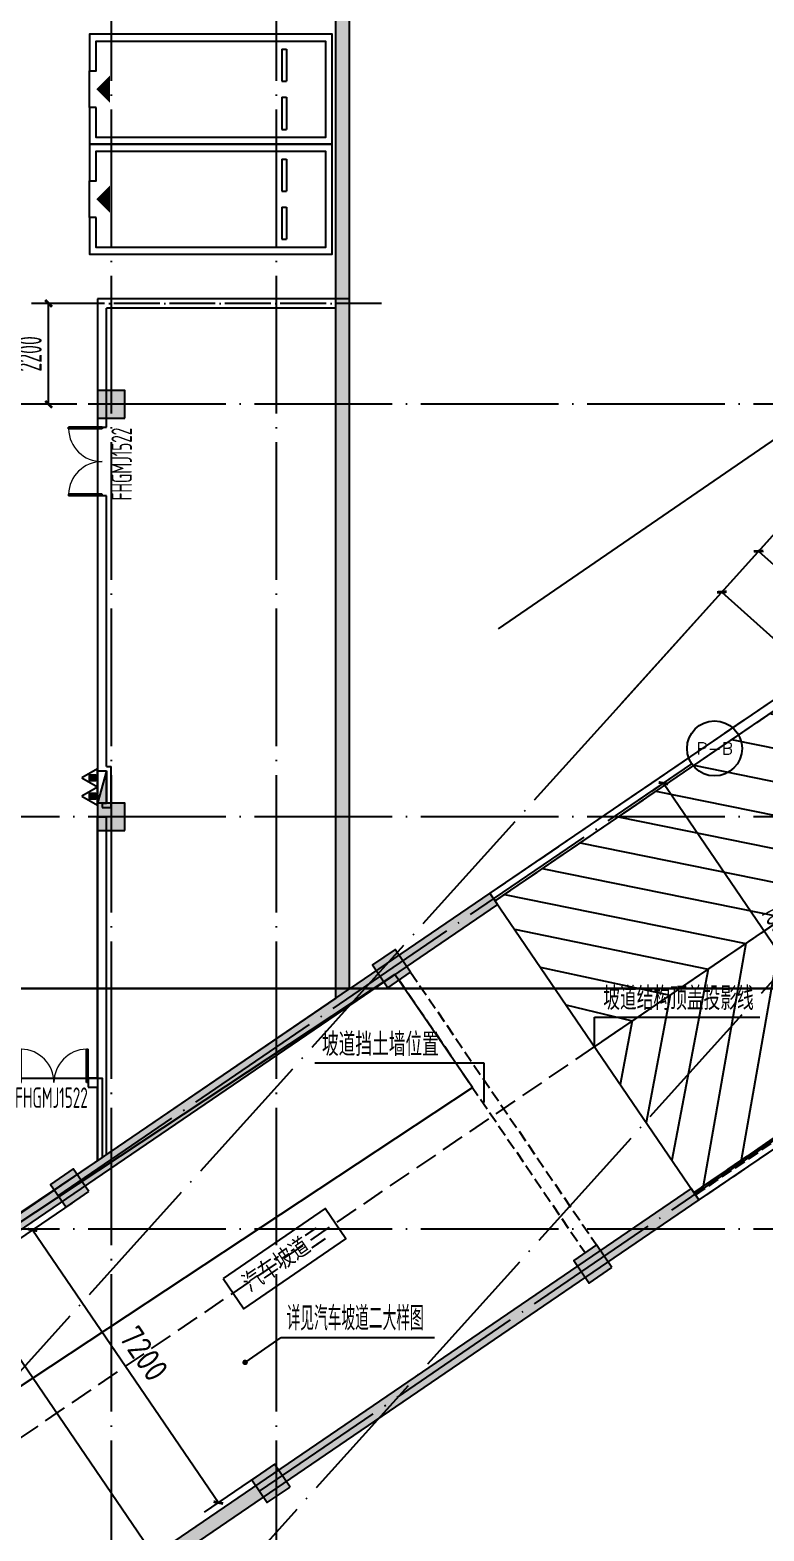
# Model space of a CAD drawing. Extents: x -473190 to 2138458, y -81875 to 2633646.
# Drawn here: x 118781 to 134797, y 88977 to 121728 of the extents above; entities that cross this region are included whole.
import ezdxf
from ezdxf.enums import TextEntityAlignment as Align

# ---------------------------------------------------------------- set-up
doc = ezdxf.new("R2010")
doc.units = 0
doc.header["$LTSCALE"] = 1000
doc.linetypes.add('DASH', pattern=[0.35, 0.25, -0.1])
doc.linetypes.add('DOTE', pattern=[2.42, 2, -0.2, 0.02, -0.2])
for name, color, linetype in [('00-停车位', 67, 'Continuous'), ('A-COLUMN', 2, 'Continuous'), ('A-ROOM_NAME', 23, 'Continuous'), ('A-SPACE_SHAR', 4, 'Continuous'), ('A-STAIR', 3, 'Continuous'), ('A-WALL', 2, 'Continuous'), ('AXIS', 3, 'Continuous'), ('AXIS_TEXT', 7, 'Continuous'), ('DIM_LEAD', 3, 'Continuous'), ('DIM_SYMB', 3, 'Continuous'), ('DOOR_FIRE', 4, 'Continuous'), ('DOOR_FIRE_TEXT', 7, 'Continuous'), ('DOTE', 1, 'DOTE'), ('PUB_DIM', 3, 'Continuous'), ('PUB_HATCH', 8, 'Continuous'), ('PUB_TEXT', 7, 'Continuous'), ('RF-QT', 30, 'Continuous'), ('W-EQUIP_消火栓', 7, 'Continuous'), ('W-EQUIP_灭火器', 7, 'Continuous'), ('索引线', 252, 'Continuous'), ('雨棚投影', 147, 'Continuous')]:
    doc.layers.add(name, color=color, linetype=linetype)
doc.styles.add('8B2_01', font='simhei.ttf', dxfattribs={"width": 0.8})
doc.styles.add('8B2_02', font='tssdeng.shx', dxfattribs={"width": 0.6, "bigfont": 'TSSDCHN.shx'})
doc.styles.add('_TCH_AXIS', font='COMPLEX', dxfattribs={"bigfont": 'GBCBIG'})
doc.styles.add('_TCH_DIM_T3', font='tssdeng.shx', dxfattribs={"width": 0.564706, "bigfont": '@@@tssdchn.shx'})
doc.styles.add('_TCH_WINDOW', font='tssdeng.shx', dxfattribs={"width": 0.8, "height": 3.5, "bigfont": 'tssdchn.shx'})
doc.styles.add('COMPLEX', font='COMPLEX.shx', dxfattribs={"width": 0.65})
doc.styles.get("Standard").update_dxf_attribs({"font": 'gbenor.shx', "bigfont": 'gbcbig.shx'})
doc.styles.add('STANDARD_T3', font='gbenor.shx', dxfattribs={"bigfont": 'gbcbig.shx'})
doc.dimstyles.new('_TCH_ARCH&&150', dxfattribs={"dimtxt": 525, "dimasz": 150, "dimexe": 375, "dimexo": 450, "dimgap": 150, "dimtad": 1, "dimdec": 0, "dimzin": 0, "dimdsep": 46, "dimtxsty": '_TCH_DIM_T3', "dimblk": 'ARCHTICK', "dimcen": 0.09, "dimclrt": 7, "dimazin": 2, "dimtfac": 1, "dimtdec": 0, "dimtix": 1, "dimtmove": 2, "dimatfit": 3, "dimfxl": 0, "dimtolj": 1, "dimtzin": 0, "dimarcsym": 0})
doc.dimstyles.new('STANDARD&&150', dxfattribs={"dimtxt": 525, "dimasz": 150, "dimexe": 375, "dimexo": 450, "dimgap": 225, "dimtad": 1, "dimdec": 0, "dimzin": 0, "dimdsep": 46, "dimtxsty": 'STANDARD_T3', "dimblk": 'ARCHTICK', "dimcen": 0.09, "dimadec": 0, "dimazin": 0, "dimtfac": 1, "dimtdec": 0, "dimtix": 1, "dimtmove": 2, "dimatfit": 3, "dimfxl": 0, "dimtolj": 1, "dimtzin": 0, "dimarcsym": 0})

# ---------------------------------------------------------------- blocks, each defined once
blk = doc.blocks.new('车位2400x5300')
at = {"layer": '00-停车位', "color": 251}
for p, q in [((-875, -1000), (-175, -1000)), ((-875, -1100), (-875, -1000)), ((-875, -1100), (-175, -1100)), ((-175, -1100), (-175, -1000)), ((175, -1000), (875, -1000)), ((175, -1100), (175, -1000)), ((175, -1100), (875, -1100)), ((875, -1100), (875, -1000)), ((400, -5300), (-400, -5300))]:
    blk.add_line(p, q, dxfattribs=at)
blk.add_lwpolyline([(400, -5150), (400, -5300), (1200, -5300), (1200, 0), (-1200, 0), (-1200, -5300), (-400, -5300), (-400, -5150), (-1050, -5150), (-1050, -150), (1050, -150), (1050, -5150), (400, -5150)], dxfattribs=at)
blk.add_lwpolyline([(0, -5150, 0, 600, 0), (0, -4850, 600, 600, 0)], format="xyseb", dxfattribs=at)
blk = doc.blocks.new('_ArchTick')
at = {"color": 0, "linetype": 'ByBlock', "const_width": 0.4}
blk.add_lwpolyline([(-0.5, -0.5), (0.5, 0.5)], dxfattribs=at)
blk = doc.blocks.new('*D5451')
at = {"layer": 'AXIS', "color": 0, "lineweight": -2, "transparency": 16777216}
for p, q in [((-70973, -51056), (-67711, -47433)), ((-67962, -47712), (-63132, -52061)), ((-66143, -55405), (-62881, -51782))]:
    blk.add_line(p, q, dxfattribs=at)
at = {"layer": 'Defpoints', "color": 0, "transparency": 16777216}
for p in [(-71274, -51390), (-63132, -52061), (-66444, -55740)]:
    blk.add_point(p, dxfattribs=at)
at = {"layer": 'AXIS', "color": 0, "lineweight": -2, "transparency": 16777216, "xscale": 150, "yscale": 150, "zscale": 150}
for p, rotation in [((-67962, -47712), 137.9999999999986), ((-63132, -52061), 317.9999999999986)]:
    blk.add_blockref('_ArchTick', p, dxfattribs=dict(at, rotation=rotation))
at = {"layer": 'AXIS', "color": 7, "transparency": 16777216, "insert": (-65271, -49580), "char_height": 525, "attachment_point": 5, "rotation": 318, "style": '_TCH_DIM_T3'}
blk.add_mtext('\\A1;6500', dxfattribs=at)
blk = doc.blocks.new('*D5452')
at = {"layer": 'AXIS', "color": 0, "lineweight": -2, "transparency": 16777216}
for p, q in [((-70973, -51056), (-68514, -48325)), ((-68765, -48603), (-63935, -52953)), ((-66143, -55405), (-63684, -52674))]:
    blk.add_line(p, q, dxfattribs=at)
at = {"layer": 'Defpoints', "color": 0, "transparency": 16777216}
for p in [(-71274, -51390), (-63935, -52953), (-66444, -55740)]:
    blk.add_point(p, dxfattribs=at)
at = {"layer": 'AXIS', "color": 0, "lineweight": -2, "transparency": 16777216, "xscale": 150, "yscale": 150, "zscale": 150}
for p, rotation in [((-68765, -48603), 137.9999999999986), ((-63935, -52953), 317.9999999999986)]:
    blk.add_blockref('_ArchTick', p, dxfattribs=dict(at, rotation=rotation))
at = {"layer": 'AXIS', "color": 7, "transparency": 16777216, "insert": (-66074, -50472), "char_height": 525, "attachment_point": 5, "rotation": 318, "style": '_TCH_DIM_T3'}
blk.add_mtext('\\A1;6500', dxfattribs=at)
blk = doc.blocks.new('_AXISO')
blk.add_circle((0, 0), 0.5)
at = {"layer": 'AXIS_TEXT', "style": 'COMPLEX', "width": 1.041667}
blk.add_attdef('A', text='', height=0.56, dxfattribs=at).set_placement((-0.25, -0.28), (0.25, -0.28), align=Align.FIT)
blk = doc.blocks.new('*D5453')
at = {"layer": 'Defpoints', "color": 0, "transparency": 16777216}
for p in [(-70660, -53199), (-65647, -59221), (-66267, -59644)]:
    blk.add_point(p, dxfattribs=at)
at = {"layer": 'PUB_DIM', "color": 0, "lineweight": -2, "transparency": 16777216}
for p, q in [((-70288, -52945), (-69730, -52565)), ((-70040, -52776), (-65647, -59221)), ((-65895, -59390), (-65337, -59010))]:
    blk.add_line(p, q, dxfattribs=at)
at = {"layer": 'PUB_DIM', "color": 0, "lineweight": -2, "transparency": 16777216, "xscale": 150, "yscale": 150, "zscale": 150}
for p, rotation in [((-70040, -52776), 124.2774022374344), ((-65647, -59221), 304.2774022374344)]:
    blk.add_blockref('_ArchTick', p, dxfattribs=dict(at, rotation=rotation))
at = {"layer": 'PUB_DIM', "color": 7, "transparency": 16777216, "insert": (-67503, -55766), "char_height": 525, "attachment_point": 5, "rotation": 304.2774, "style": '_TCH_DIM_T3'}
blk.add_mtext('\\A1;7800', dxfattribs=at)
blk = doc.blocks.new('*D5556')
at = {"layer": 'Defpoints', "color": 0, "transparency": 16777216}
for p in [(174209, -25350), (175275, -25350), (175275, -27550)]:
    blk.add_point(p, dxfattribs=at)
at = {"layer": 'PUB_DIM', "color": 0, "lineweight": -2, "transparency": 16777216}
for p, q in [((174825, -25350), (173834, -25350)), ((174209, -27550), (174209, -25350)), ((174825, -27550), (173834, -27550))]:
    blk.add_line(p, q, dxfattribs=at)
at = {"layer": 'PUB_DIM', "color": 0, "lineweight": -2, "transparency": 16777216, "xscale": 150, "yscale": 150, "zscale": 150}
for p, rotation in [((174209, -25350), 90), ((174209, -27550), 270)]:
    blk.add_blockref('_ArchTick', p, dxfattribs=dict(at, rotation=rotation))
at = {"layer": 'PUB_DIM', "color": 7, "transparency": 16777216, "insert": (173796, -26450), "char_height": 525, "attachment_point": 5, "rotation": 90, "style": '_TCH_DIM_T3'}
blk.add_mtext('\\A1;2200', dxfattribs=at)
blk = doc.blocks.new('A$C2EE74A0F')
blk.add_line((-27507, -27824), (-31731, -21627))
at = {"layer": 'DIM_SYMB'}
blk.add_lwpolyline([(-3334, 3799), (-11520, -1810), (-11437, -2135), (-11885, -1678), (-11799, -2001), (-19985, -7610)], dxfattribs=at)
at = {"layer": '雨棚投影', "linetype": 'DASH', "lineweight": -3, "ltscale": 2}
for p, q in [((-169, 248), (-20166, -13382)), ((-56, 83), (-20054, -13547))]:
    blk.add_line(p, q, dxfattribs=at)
blk.add_lwpolyline([(1781, -3324), (-32547, -26721, -0.150689), (-35926, -27764), (-40729, -27764)], format="xyb", dxfattribs=at)
for points in [[(4062, -6670), (3950, -6505), (-15717, -19910)], [(4062, -6670), (-15605, -20075)]]:
    blk.add_lwpolyline(points, dxfattribs=at)
blk = doc.blocks.new('A$C1CB84935')
at = {"layer": 'A-STAIR', "linetype": 'DASH'}
for points in [[(-19757, -13272), (-90, 132)], [(-19740, -13297), (-73, 107)]]:
    blk.add_lwpolyline(points, dxfattribs=at)
blk = doc.blocks.new('A$C175670D0')
at = {"layer": 'A-SPACE_SHAR'}
for p, q in [((-8095, 23800, 0), (-8098, 0)), ((3, 23800), (-8095, 23800, 0)), ((-7900, 23800, 0), (-7900, 0, 0)), ((-4048, 0, 0), (-4048, 23800, 0)), ((-198, 23800, 0), (-198, 0, 0)), ((0, 23800, 0), (0, 0, 0)), ((-8098, 0), (0, 0))]:
    blk.add_line(p, q, dxfattribs=at)
at = {"layer": 'A-SPACE_SHAR', "elevation": 0}
for points in [[(-7901, 21247), (-5279, 23800)], [(-7901, 22248), (-6306, 23800)], [(-7901, 23248), (-7334, 23800)], [(-7900, 20247), (-4251, 23800)], [(-3847, 23800), (-198, 20247)], [(-2820, 23800), (-199, 21247)], [(-1793, 23800), (-199, 22248)], [(-766, 23800), (-199, 23248)], [(-7899, 19248), (-4047, 22998), (-197, 19248)], [(-7900, 18249), (-4049, 21999), (-198, 18249)], [(-7899, 17249), (-4048, 20999), (-197, 17249)], [(-7899, 16249), (-4048, 19999), (-197, 16249)], [(-7900, 15250), (-4048, 19000), (-197, 15250)], [(-7900, 14250), (-4048, 18000), (-197, 14250)], [(-7900, 13250), (-4048, 17000), (-198, 13250)], [(-7900, 12250), (-4048, 16000), (-198, 12250)], [(-7900, 11250), (-4048, 15000), (-198, 11250)], [(-7900, 10250), (-4048, 14000), (-198, 10250)], [(-7900, 9250), (-4048, 13000), (-198, 9250)], [(-7900, 8250), (-4048, 12000), (-198, 8250)], [(-7900, 7250), (-4048, 11000), (-198, 7250)], [(-7900, 6250), (-4048, 10000), (-198, 6250)], [(-7900, 5250), (-4048, 9000), (-198, 5250)], [(-7900, 4250), (-4048, 8000), (-198, 4250)], [(-7900, 3250), (-4048, 7000), (-198, 3250)], [(-7900, 2250), (-4048, 6000), (-198, 2250)], [(-7900, 1250), (-4048, 5000), (-198, 1250)], [(-7900, 250), (-4048, 4000), (-198, 250)], [(-7150, 0), (-4048, 3000), (-1050, 0)], [(-6150, 0), (-4048, 2000), (-2050, 0)], [(-5150, 0), (-4048, 1000), (-3050, 0)]]:
    blk.add_lwpolyline(points, dxfattribs=at)
blk = doc.blocks.new('$TwtSys$00000434')
for p, q in [((-0.5, 0.5), (-0.5, -0.5)), ((-0.5, -0.5), (0.5, 0.5)), ((0.5, 0.5), (-0.5, 0.5)), ((0.5, -0.5), (0.5, 0.5)), ((-0.5, -0.5), (0.5, -0.5))]:
    blk.add_line(p, q)
blk.add_solid([(0.5, -0.5), (0.5, 0.5), (-0.5, -0.5)])
blk = doc.blocks.new('$TwtSys$00000546')
h = blk.add_hatch()
h.set_pattern_fill('ANSI31', color=256, scale=200, style=0)
h.set_pattern_definition([(45, (-38543.802, -6670.83), (-17.67767, 17.67767), [])])
h.paths.add_polyline_path([(-65, 174), (65, 174), (65, 44), (-65, 44)])
for points in [[(0, 344), (-198, 0), (198, 0)], [(-65, 174), (65, 174), (65, 44), (-65, 44)]]:
    blk.add_lwpolyline(points, close=True)
blk = doc.blocks.new('$DorLib2D$00000002')
for p, q in [((-0.5, 0), (-0.5, 0.4875)), ((-0.475, 0.4875), (-0.5, 0.4875)), ((-0.475, 0), (-0.475, 0.4875)), ((0.475, 0), (0.475, 0.4875)), ((0.475, 0.4875), (0.5, 0.4875)), ((0.5, 0), (0.5, 0.4875)), ((-0.5, 0), (-0.475, 0)), ((0.5, 0), (0.475, 0))]:
    blk.add_line(p, q)
at = {"lineweight": 13}
for centre, start, end in [((-0.4875, 0), 0, 88.53072), ((0.4875, 0), 91.46928, 180)]:
    blk.add_arc(centre, 0.4875, start, end, dxfattribs=at)
blk = doc.blocks.new('rfk')
at = {"layer": 'PUB_HATCH'}
for points in [[(537048.2, -702560.2), (537348.2, -702560.2), (537348.2, -664885.2), (537148.2, -664918.6), (537048.2, -665085.2)], [(537148.2, -717773.4), (537348.2, -717516.1), (537348.2, -702560.2), (537048.2, -702560.2), (537048.2, -717720.6)], [(540410.9, -715428.6), (537348.2, -717516.1), (537148.2, -717773.4), (537048.2, -718083.6), (540579.8, -715676.5)], [(537148.2, -717773.4), (537048.2, -717720.6), (531779.2, -721311.8), (531948.2, -721559.7), (537048.2, -718083.6)], [(531948.2, -721559.7), (531779.2, -721311.8), (526779.2, -724719.7), (526948.2, -724967.6)], [(544803.8, -721873.8), (530404.7, -731687.9), (530573.7, -731935.8), (544972.8, -722121.7)]]:
    blk.add_hatch(color=256, dxfattribs=at).paths.add_polyline_path(points)
for points in [[(531848.2, -702460.2), (531848.2, -721264.8), (537348.2, -717516.1), (537349.3, -702460.2), (531848.2, -702460.2)], [(521898.2, -722760.2), (521898.2, -726060.2), (521898.2, -728560.2), (526640.5, -728514.9), (540031.6, -719665.6), (538339.2, -717203.7), (524948.2, -726052.9), (524398.7, -726060.2), (524398.7, -722760.2)], [(525248.2, -719460.2), (531948.2, -719460.2), (531948.2, -721196.6), (525448.2, -725558.5), (525448.2, -722460.2), (525248.2, -722460.2), (525248.2, -719460.2)]]:
    blk.add_lwpolyline(points)
at = {"layer": 'A-WALL'}
for p, q in [((537048.2, -702460.2), (531848.2, -702460.2)), ((531848.2, -702460.2), (531848.2, -705260.2)), ((537048.2, -702660.2), (532048.2, -702660.2)), ((532048.2, -705260.2), (532048.2, -702660.2)), ((531848.2, -705260.2), (532048.2, -705260.2)), ((532048.2, -706760.2), (531848.2, -706760.2)), ((531848.2, -706760.2), (531848.2, -712760.2)), ((532048.2, -712660.2), (532048.2, -706760.2)), ((531848.2, -712760.2), (532048.2, -712760.2)), ((532048.2, -712660.2), (532148.2, -712660.2)), ((532048.2, -713460.2), (532048.2, -712760.2)), ((532148.2, -713510.2), (532148.2, -712660.2)), ((531948.2, -713460.2), (532048.2, -713460.2)), ((531948.2, -713460.2), (531948.2, -713560.2)), ((531948.2, -713560.2), (532048.2, -713560.2)), ((532048.2, -713560.2), (532048.2, -713560.2)), ((532048.2, -713560.2), (532148.2, -713560.2)), ((532148.2, -713560.2), (532148.2, -713510.2)), ((531848.2, -719460.2), (531848.2, -713760.2)), ((531848.2, -713760.2), (532048.2, -713760.2)), ((532048.2, -719660.2), (532048.2, -713760.2)), ((531848.2, -719460.2), (531648.2, -719460.2)), ((531648.2, -719460.2), (531648.2, -719660.2)), ((531648.2, -719660.2), (531848.2, -719660.2)), ((531848.2, -721264.8), (531848.2, -719660.2)), ((532048.2, -721128.5), (532048.2, -719660.2))]:
    blk.add_line(p, q, dxfattribs=at)
at = {"layer": 'RF-QT'}
for p, q in [((537048.2, -702560.2), (537048.2, -665085.2)), ((537348.2, -702560.2), (537348.2, -664885.2)), ((537048.2, -717720.6), (537048.2, -702560.2)), ((537348.2, -717516.1), (537348.2, -702560.2)), ((540410.9, -715428.6), (537348.2, -717516.1)), ((540579.8, -715676.5), (540410.9, -715428.6)), ((540579.8, -715676.5), (537048.2, -718083.6)), ((537048.2, -717720.6), (531779.2, -721311.8)), ((537048.2, -718083.6), (531948.2, -721559.7)), ((531779.2, -721311.8), (526779.2, -724719.7)), ((531948.2, -721559.7), (526948.2, -724967.6)), ((544803.8, -721873.8), (530404.7, -731687.9)), ((544972.8, -722121.7), (530573.7, -731935.8)), ((544972.8, -722121.7), (544803.8, -721873.8))]:
    blk.add_line(p, q, dxfattribs=at)
at = {"layer": 'DOOR_FIRE'}
ref = blk.add_blockref('$DorLib2D$00000002', (531948.2, -706010.2), dxfattribs=dict(at, xscale=1500, yscale=1500, zscale=200, rotation=90))
ref.add_attrib('A', 'FHGMJ1522', (532599.4, -706858.3), dxfattribs={"layer": 'DOOR_FIRE_TEXT', "height": 446.25, "rotation": 90, "style": '_TCH_WINDOW', "width": 0.564706})
ref = blk.add_blockref('$DorLib2D$00000002', (530898.2, -719560.2), dxfattribs=dict(at, xscale=-1500, yscale=-1500, zscale=200, rotation=180))
ref.add_attrib('A', 'FHGMJ1522', (530050.1, -720111.5), dxfattribs={"layer": 'DOOR_FIRE_TEXT', "height": 446.25, "style": '_TCH_WINDOW', "width": 0.564706})
at = {"layer": 'A-ROOM_NAME', "color": 1, "style": '8B2_01', "width": 0.8}
blk.add_text('汽车坡道二', height=375.53, rotation=34.42182, dxfattribs=at).set_placement((535170.7, -724133.9))
blk = doc.blocks.new('_FZH')
blk.add_lwpolyline([(-0.5, -0.5), (0.5, -0.5), (0.5, 0.5), (-0.5, 0.5)], close=True)
at = {"layer": 'PUB_HATCH'}
blk.add_solid([(-0.5, -0.5), (0.5, -0.5), (-0.5, 0.5), (0.5, 0.5)], dxfattribs=at)
blk = doc.blocks.new('zzzzzzzzzzzzzzzz')
at = {"layer": 'A-COLUMN'}
for p, xscale, yscale, zscale, rotation in [((102641, -216510), 600, 600, 600, 90), ((102641, -225510), 600, 600, 600, 90), ((108758, -228823), 600.000000000016, 600.000000000016, 600.000000000016, 124.2776010503111), ((101734, -233610), 600.000000000016, 600.000000000016, 600.000000000016, 124.2776010503111), ((113151, -235268), 600.000000000016, 600.000000000016, 600.000000000016, 124.2776010503111), ((106127, -240056), 600.000000000016, 600.000000000016, 600.000000000016, 124.2776010503111)]:
    blk.add_blockref('_FZH', p, dxfattribs=dict(at, xscale=xscale, yscale=yscale, zscale=zscale, rotation=rotation))
blk = doc.blocks.new('*D3563')
at = {"layer": 'Defpoints', "color": 0, "transparency": 16777216}
for p in [(120062, 96382), (124117, 90432), (122890, 89596)]:
    blk.add_point(p, dxfattribs=at)
at = {"layer": 'PUB_DIM', "color": 0, "lineweight": -2, "transparency": 16777216}
for p, q in [((119690, 96128), (118526, 95335)), ((118835, 95546), (122890, 89596)), ((123745, 90179), (122581, 89385))]:
    blk.add_line(p, q, dxfattribs=at)
at = {"layer": 'PUB_DIM', "color": 0, "lineweight": -2, "transparency": 16777216, "xscale": 150, "yscale": 150, "zscale": 150}
for p, rotation in [((118835, 95546), 124.2773704661126), ((122890, 89596), 304.2773704661126)]:
    blk.add_blockref('_ArchTick', p, dxfattribs=dict(at, rotation=rotation))
at = {"layer": 'PUB_DIM', "color": 0, "transparency": 16777216, "insert": (121266, 92846), "char_height": 525, "attachment_point": 5, "rotation": 304.2774, "style": 'STANDARD_T3'}
blk.add_mtext('\\A1;7200', dxfattribs=at)
blk = doc.blocks.new('A$C4F5A101F')
at = {"layer": 'AXIS'}
for p, q in [((-71274.2, -51390.3), (-67259.4, -46931.4)), ((-70659.7, -53198.6), (-69420.2, -52353.8))]:
    blk.add_line(p, q, dxfattribs=at)
at = {"layer": 'DOTE', "color": 127, "linetype": 'DOTE', "ltscale": 1.5}
for p, q in [((-82089.7, 16373.7), (-82089.7, -213765.2)), ((-204013.3, -198812), (-71274.2, -51390.3)), ((-199059.6, -203024.4), (-66443.7, -55739.6))]:
    blk.add_line(p, q, dxfattribs=at)
at = {"layer": 'DOTE', "color": 16, "linetype": 'DOTE', "ltscale": 1.5}
for p, q in [((-78489.7, 16373.7), (-78489.7, -213765.2)), ((-39660.8, -44507.4), (-180399, -44507.4)), ((-39660.8, -53507.4), (-180399, -53507.4)), ((-39660.8, -62507.4), (-168489.7, -62507.4))]:
    blk.add_line(p, q, dxfattribs=at)
for points in [[(-83244.8, -61776.3), (-69420.2, -52353.8)], [(-78851.9, -68221.5), (-65027.3, -58799)]]:
    blk.add_lwpolyline(points, dxfattribs=at)
at = {"layer": 'AXIS'}
ref = blk.add_blockref('_AXISO', (-68924.4, -52015.8), dxfattribs=dict(at, xscale=1200, yscale=1200, zscale=1200))
ref.add_attrib('A', 'P-B', dxfattribs={"layer": 'AXIS_TEXT', "height": 258.24, "style": '_TCH_AXIS'}).set_placement((-69324.1, -52145), (-68524.7, -52145), align=Align.FIT)
for distance, picture, middle in [(4950, '*D5451', (-65270.8, -49579.8)), (3750, '*D5452', (-66073.7, -50471.6))]:
    dim = blk.add_aligned_dim(p1=(-71274.2, -51390.3), p2=(-66443.7, -55739.6), distance=distance, dimstyle='_TCH_ARCH&&150', dxfattribs=at)
    dim.commit()
    dim.dimension.update_dxf_attribs({"geometry": picture, "text_midpoint": middle})
at = {"layer": 'PUB_DIM'}
dim = blk.add_aligned_dim(p1=(-70659.7, -53198.6), p2=(-66266.8, -59643.8), distance=750, dimstyle='_TCH_ARCH&&150', dxfattribs=at)
dim.commit()
dim.dimension.update_dxf_attribs({"geometry": '*D5453', "text_midpoint": (-67502.6, -55766.4)})
blk = doc.blocks.new('A$C2B5B1B2C')
at = {"layer": 'DOTE', "linetype": 'DOTE', "ltscale": 0.5}
blk.add_line((181475, -25350), (174375, -25350), dxfattribs=at)
at = {"layer": 'PUB_DIM'}
dim = blk.add_aligned_dim(p1=(175275, -27550), p2=(175275, -25350), distance=1066.4, dimstyle='_TCH_ARCH&&150', dxfattribs=at)
dim.commit()
dim.dimension.update_dxf_attribs({"geometry": '*D5556', "text_midpoint": (173796.1, -26450)})

msp = doc.modelspace()

# ---------------------------------------------------------------- linework, layer by layer
for points in [[(181620.5, 190393), (21063.1, 190393), (21063.1, 100810.6), (181620.5, 100810.6)], [(177279.4, 100810.6), (21063.1, 100810.6), (19902.3, 22362.3), (177279.4, 22514.1)]]:
    msp.add_lwpolyline(points, close=True)
at = {"linetype": 'DASH', "const_width": 20}
msp.add_lwpolyline([(128983.9, 102644.3), (133207.9, 96447)], dxfattribs=at)
at = {"linetype": 'DASH'}
for points in [[(126837.8, 101000), (130892.7, 95050.6)], [(127085.7, 101168.9), (131140.6, 95219.5)]]:
    msp.add_lwpolyline(points, dxfattribs=at)
at = {"color": 1}
msp.add_lwpolyline([(122995.7, 94484.7), (123447.9, 93824.8), (125675.1, 95351), (125222.9, 96011), (122995.7, 94484.7)], dxfattribs=at)
at = {"layer": 'DIM_LEAD'}
for p, q in [((131095.9, 99533), (131095.9, 100185.7)), ((131095.9, 100185.7), (134703.9, 100185.7)), ((128693.3, 99181.9), (124993.5, 99181.9)), ((128693.3, 98323.5), (128693.3, 99181.9)), ((123474.1, 92655.9), (124261.7, 93195.6)), ((123474.1, 92655.9), (124261.7, 93195.6)), ((123474.1, 92655.9), (124261.7, 93195.6)), ((123474.1, 92655.9), (124261.7, 93195.6)), ((124261.7, 93195.6), (127607.3, 93195.6))]:
    msp.add_line(p, q, dxfattribs=at)
at = {"layer": 'DIM_LEAD', "const_width": 60}
msp.add_lwpolyline([(123449.4, 92638.9, 1), (123498.9, 92672.8, 1)], format="xyb", close=True, dxfattribs=at)
msp.add_lwpolyline([(123449.4, 92638.9, 1), (123498.9, 92672.8, 1)], format="xyb", close=True, dxfattribs=at)
msp.add_lwpolyline([(123449.4, 92638.9, 1), (123498.9, 92672.8, 1)], format="xyb", close=True, dxfattribs=at)
msp.add_lwpolyline([(123449.4, 92638.9, 1), (123498.9, 92672.8, 1)], format="xyb", close=True, dxfattribs=at)

# ---------------------------------------------------------------- block references
for name, p in [('A$C2B5B1B2C', (-55022.7, 141110.6)), ('A$C2EE74A0F', (148981.2, 116274.1)), ('A$C1CB84935', (153043.6, 109603.7))]:
    msp.add_blockref(name, p)
at = {"rotation": 304.2839428708612}
msp.add_blockref('A$C175670D0', (133376.8, 96199.7), dxfattribs=at)
at = {"layer": '00-停车位', "rotation": 270}
for p in [(125377.3, 120435.6), (125377.3, 118035.6)]:
    msp.add_blockref('车位2400x5300', p, dxfattribs=at)
at = {"layer": 'W-EQUIP_消火栓', "xscale": -700, "yscale": 200, "zscale": 700, "rotation": 90}
msp.add_blockref('$TwtSys$00000434', (120352.3, 105210.6), dxfattribs=at)
at = {"layer": 'W-EQUIP_灭火器', "rotation": 90}
for p in [(120252.3, 105409), (120252.3, 105012.2)]:
    msp.add_blockref('$TwtSys$00000546', p, dxfattribs=at)
at = {"layer": '索引线', "color": 0}
msp.add_blockref('zzzzzzzzzzzzzzzz', (17910.9, 330071), dxfattribs=at)
at = {"layer": '索引线'}
msp.add_blockref('rfk', (-411595.9, 818320.8), dxfattribs=at)
at = {"layer": '雨棚投影', "linetype": 'DASH', "lineweight": -3, "ltscale": 2}
msp.add_blockref('A$C4F5A101F', (202642, 158068), dxfattribs=at)

# ---------------------------------------------------------------- texts
at = {"layer": 'PUB_TEXT'}
for s, p in [('坡道结构顶盖投影线', (131290.3, 100343.2)), ('坡道挡土墙位置', (125151, 99339.4))]:
    msp.add_text(s, height=506.38, dxfattribs=at).set_placement(p)
at = {"layer": 'PUB_TEXT', "style": '8B2_02', "width": 0.6}
msp.add_text('详见汽车坡道二大样图', height=525, dxfattribs=at).set_placement((124379.2, 93353.1))

# ---------------------------------------------------------------- dimensions: what is measured, and where the dimension line sits
at = {"layer": 'PUB_DIM'}
dim = msp.add_aligned_dim(p1=(120061.9, 96381.7), p2=(124116.9, 90432.3), distance=-1484.3, dimstyle='STANDARD&&150', dxfattribs=at)
dim.commit()
dim.dimension.update_dxf_attribs({"geometry": '*D3563', "text_midpoint": (121265.8, 92845.6)})

doc.saveas('drawing.dxf')
